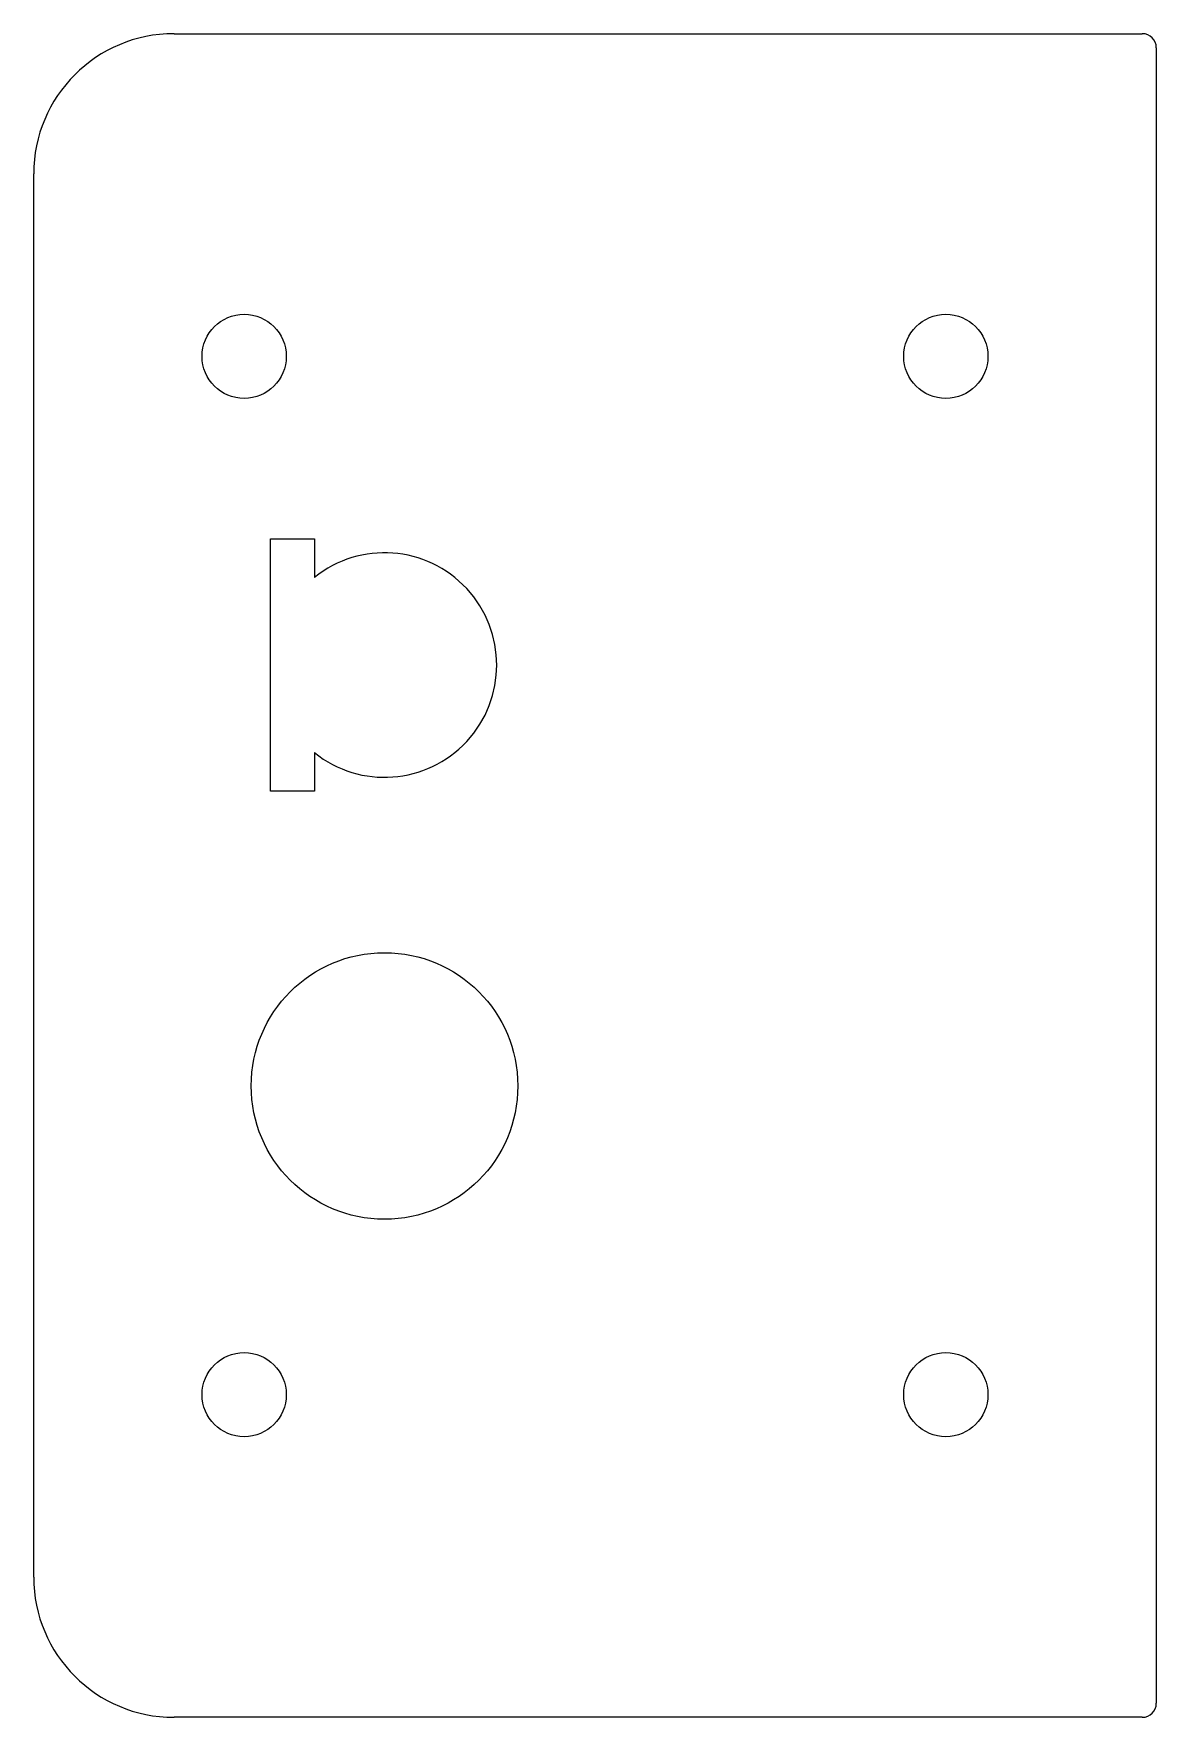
# Model space of a CAD drawing. Extents: x -25 to 55, y -75 to 45.
import ezdxf

# ---------------------------------------------------------------- set-up
doc = ezdxf.new("R2010")
doc.units = 0
doc.layers.add('b_BLDC_holder_part3_middle_2_001_', color=7, linetype='CONTINUOUS')

msp = doc.modelspace()

# ---------------------------------------------------------------- linework, layer by layer
at = {"layer": 'b_BLDC_holder_part3_middle_2_001_'}
for p, q in [((-15, 45), (54, 45)), ((-15, 45), (-15, 45, 10)), ((-15, 45, 10), (54, 45, 10)), ((-15, 45), (54, 45)), ((-15, 45), (-15, 45, 10)), ((-15, 45, 10), (54, 45, 10)), ((54, 45), (54, 45, 10)), ((54, 45), (54, 45, 10)), ((55, 44), (55, -74)), ((55, 44), (55, 44, 10)), ((55, 44, 10), (55, -74, 10)), ((55, 44), (55, -74)), ((55, 44), (55, 44, 10)), ((55, 44, 10), (55, -74, 10)), ((-25, -65), (-25, 35)), ((-25, 35), (-25, 35, 10)), ((-25, -65, 10), (-25, 35, 10)), ((-25, -65), (-25, 35)), ((-25, 35), (-25, 35, 10)), ((-25, -65, 10), (-25, 35, 10)), ((-7, 22), (-7, 22, 10)), ((-7, 22), (-7, 22, 10)), ((43, 22), (43, 22, 10)), ((43, 22), (43, 22, 10)), ((-8.125, 9), (-5, 9)), ((-8.125, -9), (-8.125, 9)), ((-8.125, 9, 10), (-5, 9, 10)), ((-8.125, -9, 10), (-8.125, 9, 10)), ((-8.125, 9), (-8.125, 9, 10)), ((-8.125, 9), (-5, 9)), ((-8.125, 9, 10), (-5, 9, 10)), ((-8.125, 9), (-8.125, 9, 10)), ((-8.125, -9), (-8.125, 9)), ((-8.125, -9, 10), (-8.125, 9, 10)), ((-5, 9), (-5, 6.245)), ((-5, 9, 10), (-5, 6.245, 10)), ((-5, 9), (-5, 9, 10)), ((-5, 9), (-5, 6.245)), ((-5, 9, 10), (-5, 6.245, 10)), ((-5, 9), (-5, 9, 10)), ((-5, 6.245), (-5, 6.245, 10)), ((-5, 6.245), (-5, 6.245, 10)), ((-5, -6.245), (-5, -9)), ((-5, -6.245, 10), (-5, -9, 10)), ((-5, -6.245), (-5, -6.245, 10)), ((-5, -6.245), (-5, -6.245, 10)), ((-5, -6.245), (-5, -9)), ((-5, -6.245, 10), (-5, -9, 10)), ((-5, -9), (-8.125, -9)), ((-5, -9, 10), (-8.125, -9, 10)), ((-8.125, -9), (-8.125, -9, 10)), ((-8.125, -9), (-8.125, -9, 10)), ((-5, -9), (-8.125, -9)), ((-5, -9, 10), (-8.125, -9, 10)), ((-5, -9), (-5, -9, 10)), ((-5, -9), (-5, -9, 10)), ((9.5, -30), (9.5, -30, 10)), ((9.5, -30), (9.5, -30, 10)), ((-7, -52), (-7, -52, 10)), ((-7, -52), (-7, -52, 10)), ((43, -52), (43, -52, 10)), ((43, -52), (43, -52, 10)), ((-25, -65), (-25, -65, 10)), ((-25, -65), (-25, -65, 10)), ((55, -74), (55, -74, 10)), ((55, -74), (55, -74, 10)), ((54, -75), (-15, -75)), ((54, -75, 10), (-15, -75, 10)), ((-15, -75), (-15, -75, 10)), ((54, -75), (-15, -75)), ((-15, -75), (-15, -75, 10)), ((54, -75, 10), (-15, -75, 10)), ((54, -75), (54, -75, 10)), ((54, -75), (54, -75, 10))]:
    msp.add_line(p, q, dxfattribs=at)
for centre, radius in [((-10, 22), 3), ((-10, 22), 3), ((-10, 22), 3), ((-10, 22), 3), ((40, 22), 3), ((40, 22), 3), ((40, 22), 3), ((40, 22), 3), ((0, -30), 9.5), ((0, -30), 9.5), ((0, -30), 9.5), ((0, -30), 9.5), ((-10, -52), 3), ((-10, -52), 3), ((-10, -52), 3), ((-10, -52), 3), ((40, -52), 3), ((40, -52), 3), ((40, -52), 3), ((40, -52), 3)]:
    msp.add_circle(centre, radius, dxfattribs=at)
for centre, radius, start, end in [((-15, 35), 10, 90, 180), ((-15, 35), 10, 90, 180), ((-15, 35, 10), 10, 90, 180), ((-15, 35, 10), 10, 90, 180), ((54, 44), 1, 0, 90), ((54, 44), 1, 0, 90), ((54, 44, 10), 1, 0, 90), ((54, 44, 10), 1, 0, 90), ((0, 0), 8, -128.682, 128.682), ((0, 0, 10), 8, -128.682, 128.682), ((0, 0), 8, -128.682, 128.682), ((0, 0, 10), 8, -128.682, 128.682), ((-15, -65), 10, 180, -90), ((-15, -65, 10), 10, 180, -90), ((-15, -65), 10, 180, -90), ((-15, -65, 10), 10, 180, -90), ((54, -74), 1, -90, 0), ((54, -74, 10), 1, -90, 0), ((54, -74), 1, -90, 0), ((54, -74, 10), 1, -90, 0)]:
    msp.add_arc(centre, radius, start, end, dxfattribs=at)

doc.saveas('drawing.dxf')
